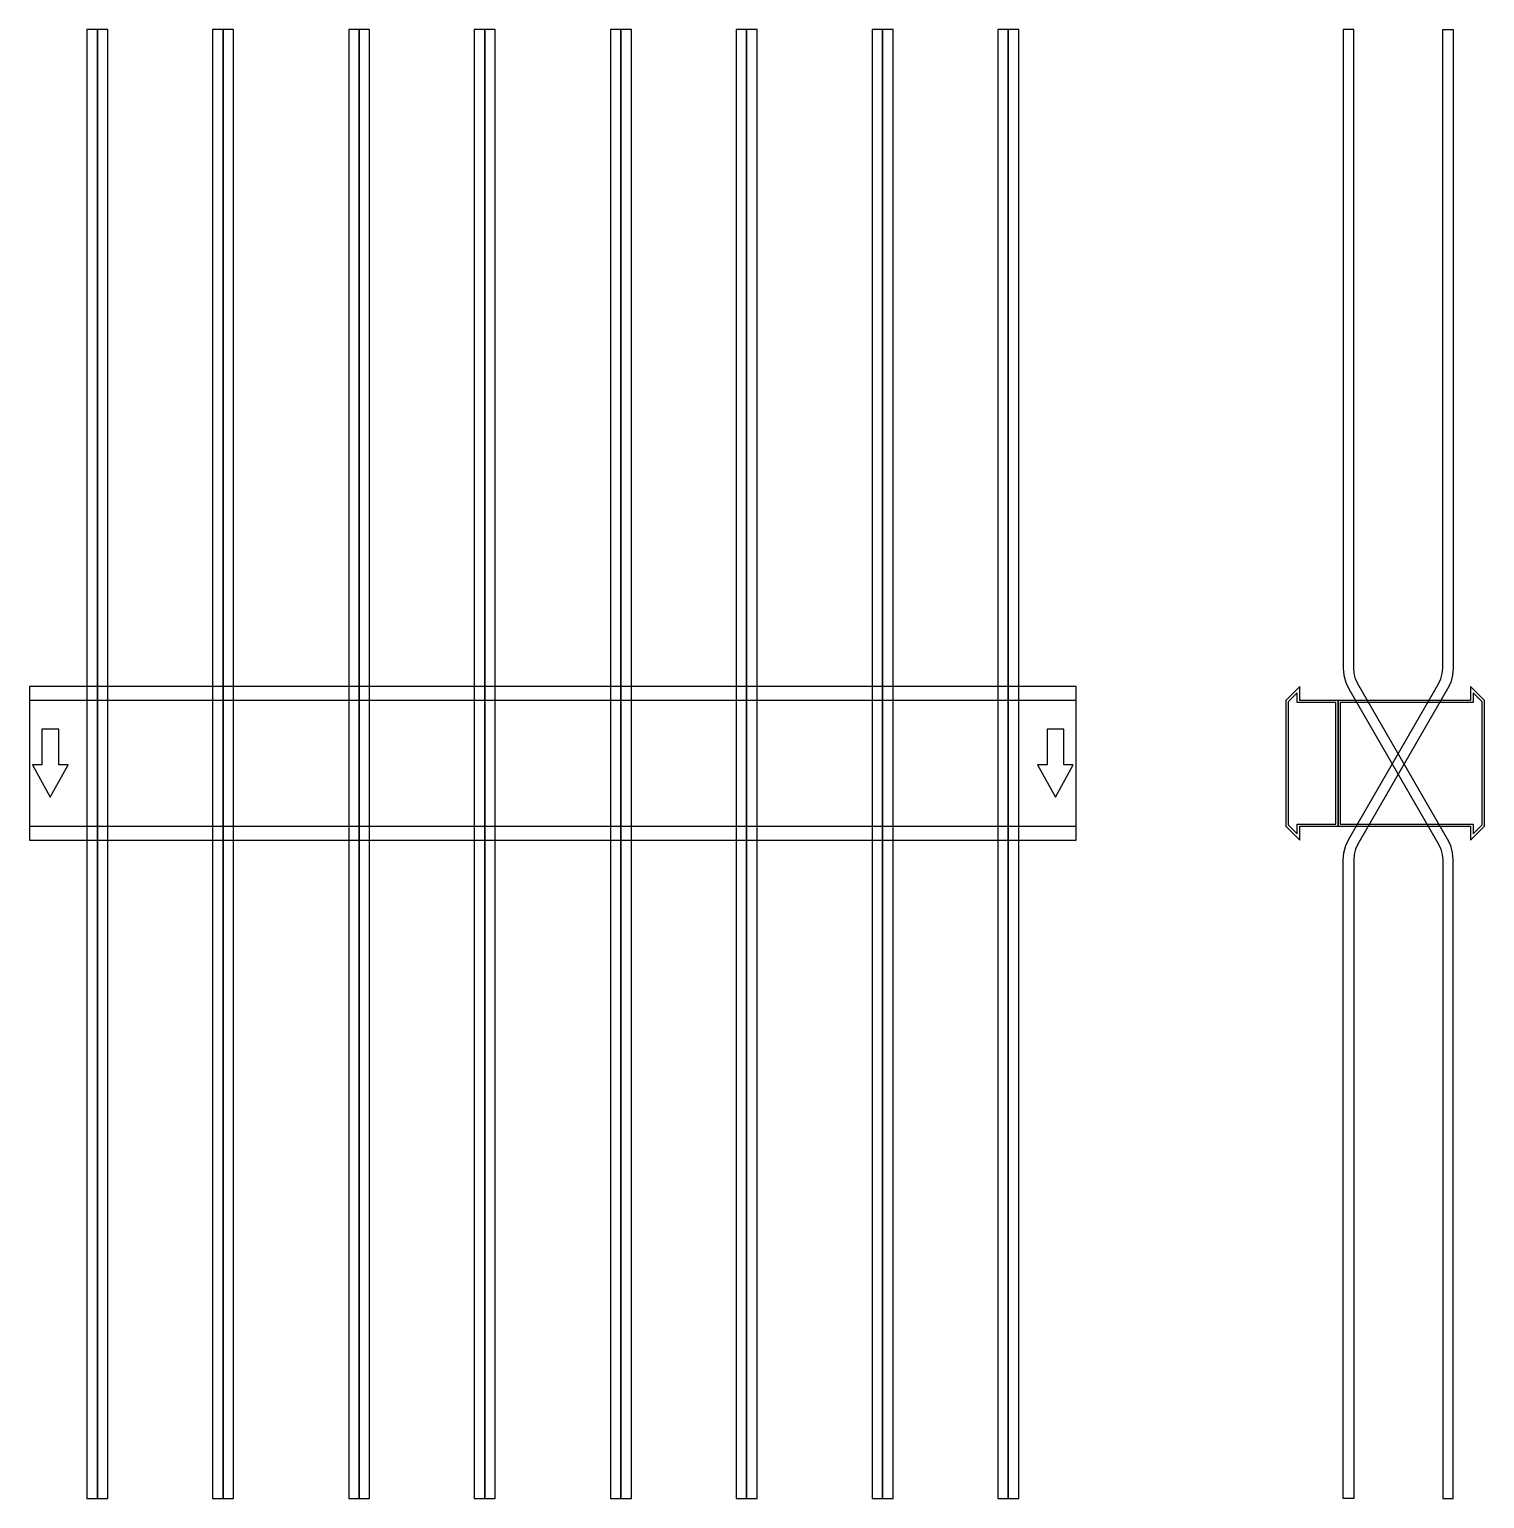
# Model space of a CAD drawing. Extents: x 0 to 1390, y -702 to 701.
import ezdxf

# ---------------------------------------------------------------- set-up
doc = ezdxf.new("R2010")
doc.units = 0
doc.layers.add('Halfen', color=7, linetype='CONTINUOUS')

msp = doc.modelspace()

# ---------------------------------------------------------------- linework, layer by layer
at = {"layer": 'Halfen', "color": 7}
for points in [[(65, -702.262), (65, 700.922), (55, 700.922), (55, -702.262)], [(75, -702.262), (75, 700.922), (65, 700.922), (65, -702.262)], [(185, -702.262), (185, 700.922), (175, 700.922), (175, -702.262)], [(195, -702.262), (195, 700.922), (185, 700.922), (185, -702.262)], [(315, -702.262), (315, 700.922), (305, 700.922), (305, -702.262)], [(325, -702.262), (325, 700.922), (315, 700.922), (315, -702.262)], [(435, -702.262), (435, 700.922), (425, 700.922), (425, -702.262)], [(445, -702.262), (445, 700.922), (435, 700.922), (435, -702.262)], [(565, -702.262), (565, 700.922), (555, 700.922), (555, -702.262)], [(575, -702.262), (575, 700.922), (565, 700.922), (565, -702.262)], [(685, -702.262), (685, 700.922), (675, 700.922), (675, -702.262)], [(695, -702.262), (695, 700.922), (685, 700.922), (685, -702.262)], [(815, -702.262), (815, 700.922), (805, 700.922), (805, -702.262)], [(825, -702.262), (825, 700.922), (815, 700.922), (815, -702.262)], [(935, -702.262), (935, 700.922), (925, 700.922), (925, -702.262)], [(945, -702.262), (945, 700.922), (935, 700.922), (935, -702.262)], [(1360, -702.262), (1360, -92.321), (1359.392, -85.375), (1357.588, -78.64), (1354.641, -72.321), (1269.019, 75.981), (1266.809, 80.72), (1265.456, 85.771), (1265, 90.981), (1265, 161.922), (1265, 700.922), (1255, 700.922), (1255, 161.922), (1255, 90.981), (1255.608, 84.035), (1257.412, 77.3), (1260.359, 70.981), (1345.981, -77.321), (1348.191, -82.06), (1349.544, -87.111), (1350, -92.321), (1350, -702.262)], [(1255, -702.262), (1255, -92.321), (1255.608, -85.375), (1257.412, -78.64), (1260.359, -72.321), (1345.981, 75.981), (1348.191, 80.72), (1349.544, 85.771), (1350, 90.981), (1350, 161.922), (1350, 700.922), (1360, 700.922), (1360, 161.922), (1360, 90.981), (1359.392, 84.035), (1357.588, 77.3), (1354.641, 70.981), (1269.019, -77.321), (1266.809, -82.06), (1265.456, -87.111), (1265, -92.321), (1265, -702.262)], [(0, -73.5), (1000, -73.5), (1000, 73.5), (0, 73.5)], [(1250, -60), (1250, 60), (1213.5, 60), (1213.5, 73.5), (1200, 60), (1200, -60), (1213.5, -73.5), (1213.5, -60)], [(1390, -60), (1390, 60), (1376.5, 73.5), (1376.5, 60), (1250, 60), (1250, -60), (1376.5, -60), (1376.5, -73.5)], [(0, -60), (1000, -60), (1000, 60), (0, 60)], [(1248, -58), (1248, 58), (1211, 58), (1211, 67.25), (1202.5, 58.75), (1202.5, -58.75), (1211, -67.25), (1211, -58)], [(1387.5, -58.75), (1387.5, 58.75), (1379, 67.25), (1379, 58), (1252, 58), (1252, -58), (1379, -58), (1379, -67.25)], [(20, -32.5), (37, -1.5), (28, -1.5), (28, 32.5), (12, 32.5), (12, -1.5), (3, -1.5)], [(980, -32.5), (997, -1.5), (988, -1.5), (988, 32.5), (972, 32.5), (972, -1.5), (963, -1.5)]]:
    msp.add_lwpolyline(points, close=True, dxfattribs=at)

doc.saveas('drawing.dxf')
